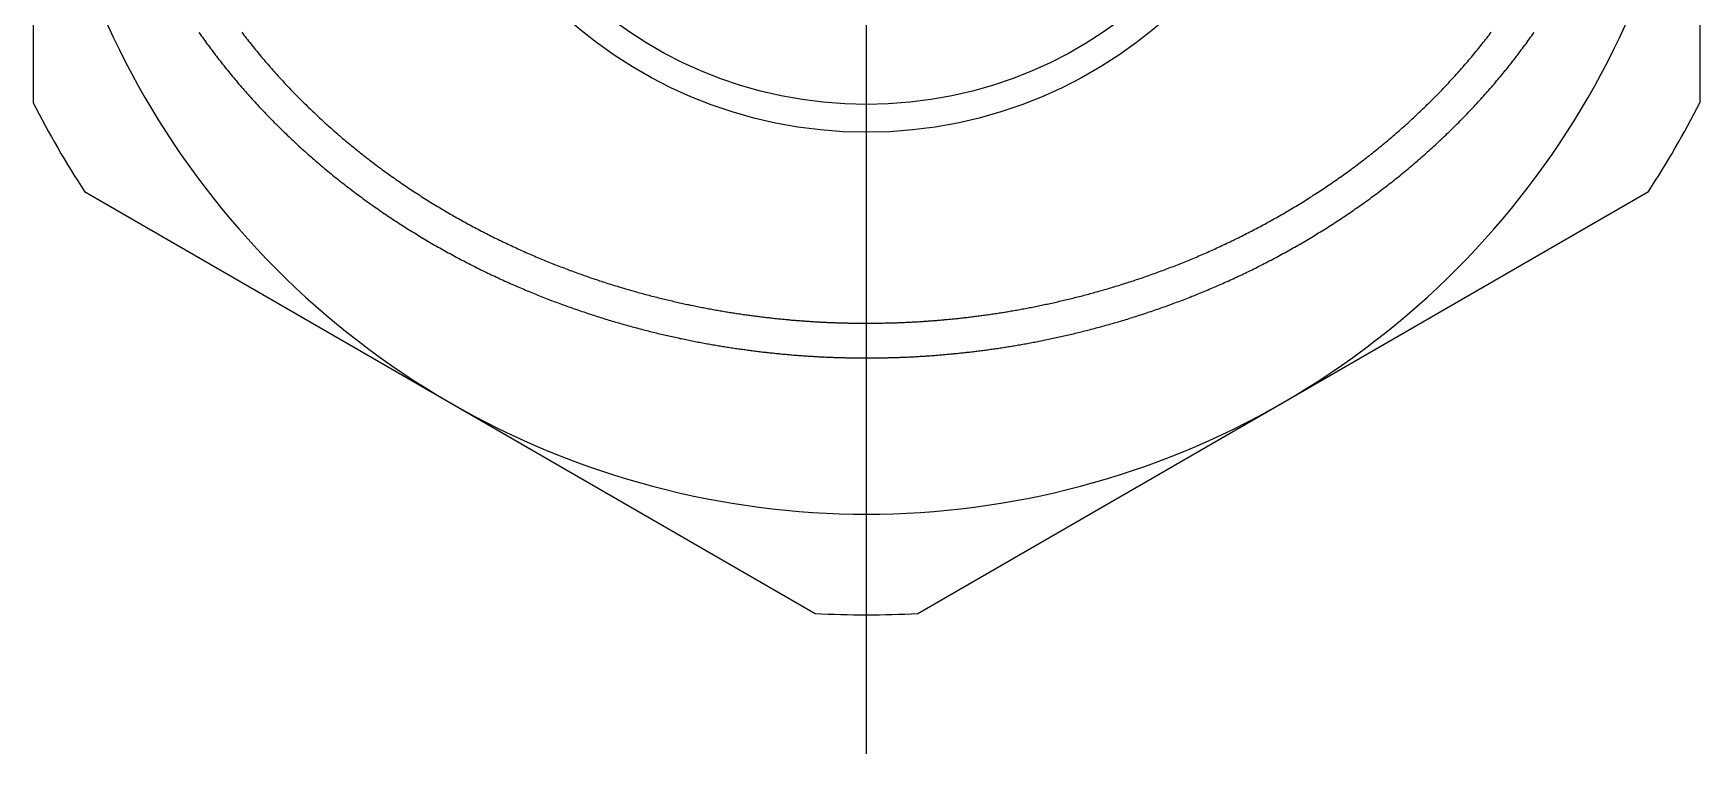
# Model space of a CAD drawing. Extents: x -92 to 14, y -39 to 15.
# Drawn here: x -12 to 12, y -15.45 to -5.07 of the extents above; entities that cross this region are included whole.
import ezdxf

# ---------------------------------------------------------------- set-up
doc = ezdxf.new("R2010")
doc.units = 0
doc.linetypes.add('CENTER', pattern=[50.8, 31.75, -6.35, 6.35, -6.35])
doc.layers.get('0').update_dxf_attribs({"linetype": 'CONTINUOUS'})
doc.layers.add('CENTER', color=1, linetype='CENTER')

msp = doc.modelspace()

# ---------------------------------------------------------------- linework, layer by layer
at = {"color": 7, "linetype": 'CONTINUOUS'}
for p, q in [((-12, 0), (-12, -6.075)), ((12, 0), (12, -6.075)), ((-11.261, -7.355), (-6, -10.392)), ((6, -10.392), (11.261, -7.355)), ((-6, -10.392), (-0.739, -13.43)), ((0.739, -13.43), (6, -10.392))]:
    msp.add_line(p, q, dxfattribs=at)
at = {"color": 7}
for points in [[(-9.614, -5.064, 0), (-9.598, -5.087, 0), (-9.581, -5.11, 0), (-9.565, -5.132, 0), (-9.549, -5.155, 0), (-9.532, -5.178, 0), (-9.515, -5.201, 0), (-9.499, -5.224, 0), (-9.482, -5.247, 0), (-9.465, -5.27, 0), (-9.448, -5.292, 0), (-9.431, -5.315, 0), (-9.414, -5.338, 0), (-9.397, -5.36, 0), (-9.38, -5.383, 0), (-9.363, -5.405, 0), (-9.345, -5.428, 0), (-9.328, -5.45, 0), (-9.31, -5.473, 0), (-9.293, -5.495, 0), (-9.275, -5.518, 0), (-9.257, -5.54, 0), (-9.24, -5.562, 0), (-9.222, -5.585, 0), (-9.204, -5.607, 0), (-9.186, -5.629, 0), (-9.168, -5.651, 0), (-9.149, -5.673, 0), (-9.131, -5.695, 0), (-9.113, -5.717, 0), (-9.094, -5.739, 0), (-9.076, -5.761, 0), (-9.057, -5.783, 0), (-9.039, -5.805, 0), (-9.02, -5.827, 0), (-9.001, -5.849, 0), (-8.982, -5.87, 0), (-8.963, -5.892, 0), (-8.944, -5.914, 0), (-8.925, -5.935, 0), (-8.906, -5.957, 0), (-8.887, -5.978, 0), (-8.868, -6, 0), (-8.848, -6.021, 0), (-8.829, -6.042, 0), (-8.81, -6.064, 0), (-8.79, -6.085, 0), (-8.77, -6.106, 0), (-8.751, -6.127, 0), (-8.731, -6.149, 0), (-8.711, -6.17, 0), (-8.691, -6.191, 0), (-8.671, -6.212, 0), (-8.651, -6.233, 0), (-8.631, -6.253, 0), (-8.611, -6.274, 0), (-8.591, -6.295, 0), (-8.57, -6.316, 0), (-8.55, -6.336, 0), (-8.53, -6.357, 0), (-8.509, -6.378, 0), (-8.489, -6.398, 0), (-8.468, -6.419, 0), (-8.447, -6.439, 0), (-8.427, -6.459, 0), (-8.406, -6.48, 0), (-8.385, -6.5, 0), (-8.364, -6.52, 0), (-8.343, -6.54, 0), (-8.322, -6.56, 0), (-8.301, -6.58, 0), (-8.28, -6.6, 0), (-8.259, -6.62, 0), (-8.238, -6.64, 0), (-8.216, -6.66, 0), (-8.195, -6.68, 0), (-8.174, -6.699, 0), (-8.152, -6.719, 0), (-8.131, -6.739, 0), (-8.109, -6.758, 0), (-8.087, -6.778, 0), (-8.066, -6.797, 0), (-8.044, -6.816, 0), (-8.022, -6.836, 0), (-8, -6.855, 0), (-7.978, -6.874, 0), (-7.956, -6.893, 0), (-7.934, -6.912, 0), (-7.912, -6.931, 0), (-7.89, -6.95, 0), (-7.868, -6.969, 0), (-7.846, -6.988, 0), (-7.823, -7.006, 0), (-7.801, -7.025, 0), (-7.779, -7.044, 0), (-7.756, -7.062, 0), (-7.734, -7.081, 0), (-7.711, -7.099, 0), (-7.689, -7.117, 0), (-7.666, -7.136, 0), (-7.644, -7.154, 0), (-7.621, -7.172, 0), (-7.598, -7.19, 0), (-7.575, -7.208, 0), (-7.553, -7.226, 0), (-7.53, -7.244, 0), (-7.507, -7.262, 0), (-7.484, -7.28, 0), (-7.461, -7.297, 0), (-7.438, -7.315, 0), (-7.415, -7.333, 0), (-7.392, -7.35, 0), (-7.368, -7.367, 0), (-7.345, -7.385, 0), (-7.322, -7.402, 0), (-7.299, -7.419, 0), (-7.275, -7.437, 0), (-7.252, -7.454, 0), (-7.229, -7.471, 0), (-7.205, -7.488, 0), (-7.182, -7.505, 0), (-7.158, -7.521, 0), (-7.135, -7.538, 0), (-7.111, -7.555, 0), (-7.088, -7.572, 0), (-7.064, -7.588, 0), (-7.04, -7.605, 0), (-7.017, -7.621, 0), (-6.993, -7.637, 0), (-6.969, -7.654, 0), (-6.945, -7.67, 0), (-6.922, -7.686, 0), (-6.898, -7.702, 0), (-6.874, -7.718, 0), (-6.85, -7.734, 0), (-6.826, -7.75, 0), (-6.802, -7.766, 0), (-6.778, -7.782, 0), (-6.754, -7.797, 0), (-6.73, -7.813, 0), (-6.706, -7.829, 0), (-6.682, -7.844, 0), (-6.658, -7.859, 0), (-6.633, -7.875, 0), (-6.609, -7.89, 0), (-6.585, -7.905, 0), (-6.561, -7.92, 0), (-6.537, -7.935, 0), (-6.512, -7.95, 0), (-6.488, -7.965, 0), (-6.464, -7.98, 0), (-6.439, -7.995, 0), (-6.415, -8.01, 0), (-6.391, -8.024, 0), (-6.366, -8.039, 0), (-6.342, -8.053, 0), (-6.317, -8.068, 0), (-6.293, -8.082, 0), (-6.268, -8.096, 0), (-6.244, -8.11, 0), (-6.22, -8.125, 0), (-6.195, -8.139, 0), (-6.17, -8.153, 0), (-6.146, -8.166, 0), (-6.121, -8.18, 0), (-6.097, -8.194, 0), (-6.072, -8.208, 0), (-6.048, -8.221, 0), (-6.023, -8.235, 0), (-5.998, -8.248, 0), (-5.974, -8.262, 0), (-5.949, -8.275, 0), (-5.924, -8.288, 0), (-5.9, -8.302, 0), (-5.875, -8.315, 0), (-5.85, -8.328, 0), (-5.826, -8.341, 0), (-5.801, -8.354, 0), (-5.776, -8.367, 0), (-5.752, -8.379, 0), (-5.727, -8.392, 0), (-5.702, -8.405, 0), (-5.677, -8.417, 0), (-5.653, -8.43, 0), (-5.628, -8.442, 0), (-5.603, -8.455, 0), (-5.578, -8.467, 0), (-5.554, -8.479, 0), (-5.529, -8.491, 0), (-5.504, -8.503, 0), (-5.479, -8.515, 0), (-5.454, -8.527, 0), (-5.43, -8.539, 0), (-5.405, -8.551, 0), (-5.38, -8.563, 0), (-5.355, -8.574, 0), (-5.33, -8.586, 0), (-5.306, -8.598, 0), (-5.281, -8.609, 0), (-5.256, -8.62, 0), (-5.231, -8.632, 0), (-5.207, -8.643, 0), (-5.182, -8.654, 0), (-5.157, -8.665, 0), (-5.132, -8.676, 0), (-5.107, -8.687, 0), (-5.083, -8.698, 0), (-5.058, -8.709, 0), (-5.033, -8.72, 0), (-5.008, -8.731, 0), (-4.984, -8.741, 0), (-4.959, -8.752, 0), (-4.934, -8.762, 0), (-4.909, -8.773, 0), (-4.885, -8.783, 0), (-4.86, -8.793, 0), (-4.835, -8.804, 0), (-4.81, -8.814, 0), (-4.786, -8.824, 0), (-4.761, -8.834, 0), (-4.736, -8.844, 0), (-4.712, -8.854, 0), (-4.687, -8.864, 0), (-4.662, -8.873, 0), (-4.638, -8.883, 0), (-4.613, -8.893, 0), (-4.588, -8.902, 0), (-4.564, -8.912, 0), (-4.539, -8.921, 0), (-4.514, -8.931, 0), (-4.49, -8.94, 0), (-4.465, -8.949, 0), (-4.441, -8.958, 0), (-4.416, -8.967, 0), (-4.391, -8.976, 0), (-4.367, -8.985, 0), (-4.342, -8.994, 0), (-4.318, -9.003, 0), (-4.293, -9.012, 0), (-4.269, -9.021, 0), (-4.244, -9.029, 0), (-4.22, -9.038, 0), (-4.195, -9.047, 0), (-4.171, -9.055, 0), (-4.146, -9.063, 0), (-4.122, -9.072, 0), (-4.098, -9.08, 0), (-4.073, -9.088, 0), (-4.049, -9.097, 0), (-4.025, -9.105, 0), (-4, -9.113, 0), (-3.976, -9.121, 0), (-3.952, -9.129, 0), (-3.927, -9.136, 0), (-3.903, -9.144, 0), (-3.879, -9.152, 0), (-3.855, -9.16, 0), (-3.831, -9.167, 0), (-3.807, -9.175, 0), (-3.782, -9.182, 0), (-3.758, -9.19, 0), (-3.734, -9.197, 0), (-3.71, -9.204, 0), (-3.686, -9.212, 0), (-3.662, -9.219, 0), (-3.638, -9.226, 0), (-3.614, -9.233, 0), (-3.59, -9.24, 0), (-3.567, -9.247, 0), (-3.543, -9.254, 0), (-3.519, -9.261, 0), (-3.495, -9.267, 0), (-3.471, -9.274, 0), (-3.448, -9.281, 0), (-3.424, -9.287, 0), (-3.4, -9.294, 0), (-3.377, -9.3, 0), (-3.353, -9.307, 0), (-3.33, -9.313, 0), (-3.306, -9.319, 0), (-3.283, -9.326, 0), (-3.259, -9.332, 0), (-3.236, -9.338, 0), (-3.213, -9.344, 0), (-3.189, -9.35, 0), (-3.166, -9.356, 0), (-3.143, -9.362, 0), (-3.12, -9.368, 0), (-3.096, -9.373, 0), (-3.073, -9.379, 0), (-3.05, -9.385, 0), (-3.027, -9.39, 0), (-3.004, -9.396, 0), (-2.981, -9.401, 0), (-2.958, -9.407, 0), (-2.936, -9.412, 0), (-2.913, -9.418, 0), (-2.89, -9.423, 0), (-2.867, -9.428, 0), (-2.845, -9.433, 0), (-2.822, -9.438, 0), (-2.8, -9.443, 0), (-2.777, -9.448, 0), (-2.755, -9.453, 0), (-2.732, -9.458, 0), (-2.71, -9.463, 0), (-2.688, -9.468, 0), (-2.665, -9.472, 0), (-2.643, -9.477, 0), (-2.621, -9.482, 0), (-2.599, -9.486, 0), (-2.577, -9.491, 0), (-2.555, -9.495, 0), (-2.533, -9.5, 0), (-2.511, -9.504, 0), (-2.489, -9.508, 0), (-2.468, -9.513, 0), (-2.446, -9.517, 0), (-2.424, -9.521, 0), (-2.403, -9.525, 0), (-2.381, -9.529, 0), (-2.36, -9.533, 0), (-2.339, -9.537, 0), (-2.317, -9.541, 0), (-2.296, -9.545, 0), (-2.275, -9.549, 0), (-2.254, -9.552, 0), (-2.233, -9.556, 0), (-2.212, -9.56, 0), (-2.191, -9.563, 0), (-2.17, -9.567, 0), (-2.149, -9.57, 0), (-2.129, -9.574, 0), (-2.108, -9.577, 0), (-2.088, -9.581, 0), (-2.067, -9.584, 0), (-2.047, -9.587, 0), (-2.027, -9.591, 0), (-2.006, -9.594, 0), (-1.986, -9.597, 0), (-1.966, -9.6, 0), (-1.946, -9.603, 0), (-1.926, -9.606, 0), (-1.906, -9.609, 0), (-1.886, -9.612, 0), (-1.867, -9.615, 0), (-1.847, -9.618, 0), (-1.827, -9.621, 0), (-1.808, -9.623, 0), (-1.788, -9.626, 0), (-1.769, -9.629, 0), (-1.749, -9.631, 0), (-1.73, -9.634, 0), (-1.711, -9.637, 0), (-1.692, -9.639, 0), (-1.672, -9.642, 0), (-1.653, -9.644, 0), (-1.634, -9.647, 0), (-1.615, -9.649, 0), (-1.596, -9.651, 0), (-1.578, -9.654, 0), (-1.559, -9.656, 0), (-1.54, -9.658, 0), (-1.521, -9.66, 0), (-1.503, -9.663, 0), (-1.484, -9.665, 0), (-1.466, -9.667, 0), (-1.447, -9.669, 0), (-1.429, -9.671, 0), (-1.41, -9.673, 0), (-1.392, -9.675, 0), (-1.374, -9.677, 0), (-1.355, -9.679, 0), (-1.337, -9.681, 0), (-1.319, -9.683, 0), (-1.301, -9.685, 0), (-1.283, -9.687, 0), (-1.265, -9.688, 0), (-1.247, -9.69, 0), (-1.229, -9.692, 0), (-1.211, -9.694, 0), (-1.193, -9.695, 0), (-1.175, -9.697, 0), (-1.157, -9.698, 0), (-1.14, -9.7, 0), (-1.122, -9.702, 0), (-1.104, -9.703, 0), (-1.087, -9.705, 0), (-1.069, -9.706, 0), (-1.051, -9.708, 0), (-1.034, -9.709, 0), (-1.016, -9.711, 0), (-0.999, -9.712, 0), (-0.981, -9.713, 0), (-0.964, -9.715, 0), (-0.947, -9.716, 0), (-0.929, -9.717, 0), (-0.912, -9.718, 0), (-0.895, -9.72, 0), (-0.877, -9.721, 0), (-0.86, -9.722, 0), (-0.843, -9.723, 0), (-0.826, -9.724, 0), (-0.809, -9.725, 0), (-0.791, -9.726, 0), (-0.774, -9.727, 0), (-0.757, -9.728, 0), (-0.74, -9.729, 0), (-0.723, -9.73, 0), (-0.706, -9.731, 0), (-0.689, -9.732, 0), (-0.672, -9.733, 0), (-0.655, -9.734, 0), (-0.638, -9.735, 0), (-0.621, -9.736, 0), (-0.604, -9.736, 0), (-0.587, -9.737, 0), (-0.57, -9.738, 0), (-0.554, -9.739, 0), (-0.537, -9.739, 0), (-0.52, -9.74, 0), (-0.503, -9.741, 0), (-0.486, -9.741, 0), (-0.469, -9.742, 0), (-0.453, -9.743, 0), (-0.436, -9.743, 0), (-0.419, -9.744, 0), (-0.402, -9.744, 0), (-0.385, -9.745, 0), (-0.369, -9.745, 0), (-0.352, -9.746, 0), (-0.335, -9.746, 0), (-0.318, -9.746, 0), (-0.302, -9.747, 0), (-0.285, -9.747, 0), (-0.268, -9.747, 0), (-0.251, -9.748, 0), (-0.235, -9.748, 0), (-0.218, -9.748, 0), (-0.201, -9.749, 0), (-0.184, -9.749, 0), (-0.168, -9.749, 0), (-0.151, -9.749, 0), (-0.134, -9.749, 0), (-0.117, -9.75, 0), (-0.101, -9.75, 0), (-0.084, -9.75, 0), (-0.067, -9.75, 0), (-0.05, -9.75, 0), (-0.034, -9.75, 0), (-0.017, -9.75, 0), (0, -9.75, 0)], [(-8.999, -5.058, 0), (-8.983, -5.079, 0), (-8.966, -5.101, 0), (-8.95, -5.122, 0), (-8.933, -5.143, 0), (-8.917, -5.165, 0), (-8.9, -5.186, 0), (-8.883, -5.207, 0), (-8.866, -5.228, 0), (-8.85, -5.25, 0), (-8.833, -5.271, 0), (-8.815, -5.292, 0), (-8.798, -5.313, 0), (-8.781, -5.334, 0), (-8.764, -5.355, 0), (-8.747, -5.376, 0), (-8.729, -5.397, 0), (-8.712, -5.418, 0), (-8.694, -5.438, 0), (-8.676, -5.459, 0), (-8.659, -5.48, 0), (-8.641, -5.501, 0), (-8.623, -5.521, 0), (-8.605, -5.542, 0), (-8.587, -5.563, 0), (-8.569, -5.583, 0), (-8.551, -5.604, 0), (-8.533, -5.624, 0), (-8.515, -5.645, 0), (-8.496, -5.665, 0), (-8.478, -5.685, 0), (-8.459, -5.706, 0), (-8.441, -5.726, 0), (-8.422, -5.746, 0), (-8.404, -5.766, 0), (-8.385, -5.787, 0), (-8.366, -5.807, 0), (-8.347, -5.827, 0), (-8.328, -5.847, 0), (-8.309, -5.867, 0), (-8.29, -5.887, 0), (-8.271, -5.906, 0), (-8.252, -5.926, 0), (-8.233, -5.946, 0), (-8.214, -5.966, 0), (-8.194, -5.985, 0), (-8.175, -6.005, 0), (-8.155, -6.025, 0), (-8.136, -6.044, 0), (-8.116, -6.064, 0), (-8.097, -6.083, 0), (-8.077, -6.102, 0), (-8.057, -6.122, 0), (-8.037, -6.141, 0), (-8.017, -6.16, 0), (-7.997, -6.179, 0), (-7.977, -6.198, 0), (-7.957, -6.217, 0), (-7.937, -6.236, 0), (-7.917, -6.255, 0), (-7.897, -6.274, 0), (-7.876, -6.293, 0), (-7.856, -6.312, 0), (-7.836, -6.331, 0), (-7.815, -6.349, 0), (-7.795, -6.368, 0), (-7.774, -6.387, 0), (-7.754, -6.405, 0), (-7.733, -6.424, 0), (-7.712, -6.442, 0), (-7.691, -6.461, 0), (-7.671, -6.479, 0), (-7.65, -6.497, 0), (-7.629, -6.515, 0), (-7.608, -6.533, 0), (-7.587, -6.552, 0), (-7.566, -6.57, 0), (-7.545, -6.588, 0), (-7.523, -6.605, 0), (-7.502, -6.623, 0), (-7.481, -6.641, 0), (-7.46, -6.659, 0), (-7.438, -6.676, 0), (-7.417, -6.694, 0), (-7.395, -6.712, 0), (-7.374, -6.729, 0), (-7.352, -6.747, 0), (-7.331, -6.764, 0), (-7.309, -6.781, 0), (-7.287, -6.799, 0), (-7.266, -6.816, 0), (-7.244, -6.833, 0), (-7.222, -6.85, 0), (-7.2, -6.867, 0), (-7.178, -6.884, 0), (-7.156, -6.901, 0), (-7.134, -6.918, 0), (-7.112, -6.934, 0), (-7.09, -6.951, 0), (-7.068, -6.968, 0), (-7.046, -6.984, 0), (-7.024, -7.001, 0), (-7.002, -7.017, 0), (-6.979, -7.034, 0), (-6.957, -7.05, 0), (-6.935, -7.066, 0), (-6.912, -7.082, 0), (-6.89, -7.099, 0), (-6.868, -7.115, 0), (-6.845, -7.131, 0), (-6.823, -7.147, 0), (-6.8, -7.163, 0), (-6.777, -7.178, 0), (-6.755, -7.194, 0), (-6.732, -7.21, 0), (-6.71, -7.225, 0), (-6.687, -7.241, 0), (-6.664, -7.257, 0), (-6.641, -7.272, 0), (-6.619, -7.287, 0), (-6.596, -7.303, 0), (-6.573, -7.318, 0), (-6.55, -7.333, 0), (-6.527, -7.348, 0), (-6.504, -7.363, 0), (-6.481, -7.378, 0), (-6.458, -7.393, 0), (-6.435, -7.408, 0), (-6.412, -7.423, 0), (-6.389, -7.438, 0), (-6.366, -7.452, 0), (-6.343, -7.467, 0), (-6.32, -7.481, 0), (-6.297, -7.496, 0), (-6.274, -7.51, 0), (-6.25, -7.524, 0), (-6.227, -7.539, 0), (-6.204, -7.553, 0), (-6.181, -7.567, 0), (-6.157, -7.581, 0), (-6.134, -7.595, 0), (-6.111, -7.609, 0), (-6.087, -7.623, 0), (-6.064, -7.637, 0), (-6.041, -7.65, 0), (-6.017, -7.664, 0), (-5.994, -7.678, 0), (-5.97, -7.691, 0), (-5.947, -7.705, 0), (-5.923, -7.718, 0), (-5.9, -7.731, 0), (-5.876, -7.744, 0), (-5.853, -7.758, 0), (-5.829, -7.771, 0), (-5.806, -7.784, 0), (-5.782, -7.797, 0), (-5.759, -7.81, 0), (-5.735, -7.822, 0), (-5.712, -7.835, 0), (-5.688, -7.848, 0), (-5.664, -7.861, 0), (-5.641, -7.873, 0), (-5.617, -7.886, 0), (-5.593, -7.898, 0), (-5.57, -7.91, 0), (-5.546, -7.923, 0), (-5.522, -7.935, 0), (-5.499, -7.947, 0), (-5.475, -7.959, 0), (-5.451, -7.971, 0), (-5.428, -7.983, 0), (-5.404, -7.995, 0), (-5.38, -8.007, 0), (-5.357, -8.019, 0), (-5.333, -8.03, 0), (-5.309, -8.042, 0), (-5.285, -8.054, 0), (-5.262, -8.065, 0), (-5.238, -8.077, 0), (-5.214, -8.088, 0), (-5.19, -8.099, 0), (-5.167, -8.111, 0), (-5.143, -8.122, 0), (-5.119, -8.133, 0), (-5.095, -8.144, 0), (-5.072, -8.155, 0), (-5.048, -8.166, 0), (-5.024, -8.177, 0), (-5, -8.187, 0), (-4.977, -8.198, 0), (-4.953, -8.209, 0), (-4.929, -8.219, 0), (-4.905, -8.23, 0), (-4.882, -8.24, 0), (-4.858, -8.251, 0), (-4.834, -8.261, 0), (-4.81, -8.271, 0), (-4.787, -8.282, 0), (-4.763, -8.292, 0), (-4.739, -8.302, 0), (-4.716, -8.312, 0), (-4.692, -8.322, 0), (-4.668, -8.332, 0), (-4.644, -8.341, 0), (-4.621, -8.351, 0), (-4.597, -8.361, 0), (-4.573, -8.37, 0), (-4.55, -8.38, 0), (-4.526, -8.389, 0), (-4.502, -8.399, 0), (-4.479, -8.408, 0), (-4.455, -8.418, 0), (-4.431, -8.427, 0), (-4.408, -8.436, 0), (-4.384, -8.445, 0), (-4.361, -8.454, 0), (-4.337, -8.463, 0), (-4.313, -8.472, 0), (-4.29, -8.481, 0), (-4.266, -8.49, 0), (-4.242, -8.498, 0), (-4.219, -8.507, 0), (-4.195, -8.516, 0), (-4.172, -8.524, 0), (-4.148, -8.533, 0), (-4.125, -8.541, 0), (-4.101, -8.55, 0), (-4.078, -8.558, 0), (-4.054, -8.566, 0), (-4.031, -8.574, 0), (-4.007, -8.583, 0), (-3.984, -8.591, 0), (-3.96, -8.599, 0), (-3.937, -8.607, 0), (-3.914, -8.614, 0), (-3.89, -8.622, 0), (-3.867, -8.63, 0), (-3.844, -8.638, 0), (-3.82, -8.645, 0), (-3.797, -8.653, 0), (-3.774, -8.661, 0), (-3.751, -8.668, 0), (-3.727, -8.676, 0), (-3.704, -8.683, 0), (-3.681, -8.69, 0), (-3.658, -8.697, 0), (-3.635, -8.705, 0), (-3.611, -8.712, 0), (-3.588, -8.719, 0), (-3.565, -8.726, 0), (-3.542, -8.733, 0), (-3.519, -8.74, 0), (-3.496, -8.747, 0), (-3.473, -8.753, 0), (-3.45, -8.76, 0), (-3.427, -8.767, 0), (-3.405, -8.773, 0), (-3.382, -8.78, 0), (-3.359, -8.786, 0), (-3.336, -8.793, 0), (-3.313, -8.799, 0), (-3.291, -8.806, 0), (-3.268, -8.812, 0), (-3.245, -8.818, 0), (-3.223, -8.824, 0), (-3.2, -8.83, 0), (-3.178, -8.836, 0), (-3.155, -8.842, 0), (-3.132, -8.848, 0), (-3.11, -8.854, 0), (-3.088, -8.86, 0), (-3.065, -8.866, 0), (-3.043, -8.871, 0), (-3.021, -8.877, 0), (-2.998, -8.883, 0), (-2.976, -8.888, 0), (-2.954, -8.894, 0), (-2.932, -8.899, 0), (-2.91, -8.904, 0), (-2.888, -8.91, 0), (-2.865, -8.915, 0), (-2.843, -8.92, 0), (-2.822, -8.925, 0), (-2.8, -8.93, 0), (-2.778, -8.936, 0), (-2.756, -8.941, 0), (-2.734, -8.945, 0), (-2.712, -8.95, 0), (-2.691, -8.955, 0), (-2.669, -8.96, 0), (-2.648, -8.965, 0), (-2.626, -8.969, 0), (-2.605, -8.974, 0), (-2.583, -8.979, 0), (-2.562, -8.983, 0), (-2.541, -8.988, 0), (-2.519, -8.992, 0), (-2.498, -8.997, 0), (-2.477, -9.001, 0), (-2.456, -9.005, 0), (-2.435, -9.009, 0), (-2.414, -9.014, 0), (-2.393, -9.018, 0), (-2.372, -9.022, 0), (-2.351, -9.026, 0), (-2.33, -9.03, 0), (-2.31, -9.034, 0), (-2.289, -9.038, 0), (-2.269, -9.041, 0), (-2.248, -9.045, 0), (-2.228, -9.049, 0), (-2.207, -9.053, 0), (-2.187, -9.056, 0), (-2.167, -9.06, 0), (-2.146, -9.064, 0), (-2.126, -9.067, 0), (-2.106, -9.071, 0), (-2.086, -9.074, 0), (-2.066, -9.077, 0), (-2.046, -9.081, 0), (-2.027, -9.084, 0), (-2.007, -9.087, 0), (-1.987, -9.09, 0), (-1.968, -9.094, 0), (-1.948, -9.097, 0), (-1.929, -9.1, 0), (-1.909, -9.103, 0), (-1.89, -9.106, 0), (-1.871, -9.109, 0), (-1.852, -9.112, 0), (-1.833, -9.114, 0), (-1.814, -9.117, 0), (-1.795, -9.12, 0), (-1.776, -9.123, 0), (-1.757, -9.126, 0), (-1.738, -9.128, 0), (-1.719, -9.131, 0), (-1.7, -9.133, 0), (-1.682, -9.136, 0), (-1.663, -9.139, 0), (-1.645, -9.141, 0), (-1.626, -9.143, 0), (-1.608, -9.146, 0), (-1.59, -9.148, 0), (-1.571, -9.151, 0), (-1.553, -9.153, 0), (-1.535, -9.155, 0), (-1.517, -9.157, 0), (-1.499, -9.16, 0), (-1.481, -9.162, 0), (-1.463, -9.164, 0), (-1.445, -9.166, 0), (-1.427, -9.168, 0), (-1.409, -9.17, 0), (-1.391, -9.172, 0), (-1.373, -9.174, 0), (-1.356, -9.176, 0), (-1.338, -9.178, 0), (-1.321, -9.18, 0), (-1.303, -9.182, 0), (-1.286, -9.184, 0), (-1.268, -9.185, 0), (-1.251, -9.187, 0), (-1.233, -9.189, 0), (-1.216, -9.191, 0), (-1.199, -9.192, 0), (-1.181, -9.194, 0), (-1.164, -9.196, 0), (-1.147, -9.197, 0), (-1.13, -9.199, 0), (-1.113, -9.2, 0), (-1.096, -9.202, 0), (-1.079, -9.204, 0), (-1.062, -9.205, 0), (-1.045, -9.206, 0), (-1.028, -9.208, 0), (-1.011, -9.209, 0), (-0.994, -9.211, 0), (-0.977, -9.212, 0), (-0.96, -9.213, 0), (-0.944, -9.215, 0), (-0.927, -9.216, 0), (-0.91, -9.217, 0), (-0.893, -9.218, 0), (-0.877, -9.22, 0), (-0.86, -9.221, 0), (-0.844, -9.222, 0), (-0.827, -9.223, 0), (-0.81, -9.224, 0), (-0.794, -9.225, 0), (-0.777, -9.226, 0), (-0.761, -9.227, 0), (-0.744, -9.228, 0), (-0.728, -9.229, 0), (-0.712, -9.23, 0), (-0.695, -9.231, 0), (-0.679, -9.232, 0), (-0.662, -9.233, 0), (-0.646, -9.234, 0), (-0.63, -9.235, 0), (-0.613, -9.235, 0), (-0.597, -9.236, 0), (-0.581, -9.237, 0), (-0.565, -9.238, 0), (-0.548, -9.238, 0), (-0.532, -9.239, 0), (-0.516, -9.24, 0), (-0.5, -9.24, 0), (-0.484, -9.241, 0), (-0.467, -9.242, 0), (-0.451, -9.242, 0), (-0.435, -9.243, 0), (-0.419, -9.243, 0), (-0.403, -9.244, 0), (-0.387, -9.244, 0), (-0.371, -9.245, 0), (-0.354, -9.245, 0), (-0.338, -9.246, 0), (-0.322, -9.246, 0), (-0.306, -9.246, 0), (-0.29, -9.247, 0), (-0.274, -9.247, 0), (-0.258, -9.248, 0), (-0.242, -9.248, 0), (-0.226, -9.248, 0), (-0.209, -9.248, 0), (-0.193, -9.249, 0), (-0.177, -9.249, 0), (-0.161, -9.249, 0), (-0.145, -9.249, 0), (-0.129, -9.249, 0), (-0.113, -9.25, 0), (-0.097, -9.25, 0), (-0.081, -9.25, 0), (-0.065, -9.25, 0), (-0.048, -9.25, 0), (-0.032, -9.25, 0), (-0.016, -9.25, 0), (0, -9.25, 0)], [(0, -9.25, 0), (0.016, -9.25, 0), (0.032, -9.25, 0), (0.048, -9.25, 0), (0.065, -9.25, 0), (0.081, -9.25, 0), (0.097, -9.25, 0), (0.113, -9.25, 0), (0.129, -9.249, 0), (0.145, -9.249, 0), (0.161, -9.249, 0), (0.177, -9.249, 0), (0.193, -9.249, 0), (0.209, -9.248, 0), (0.226, -9.248, 0), (0.242, -9.248, 0), (0.258, -9.247, 0), (0.274, -9.247, 0), (0.29, -9.247, 0), (0.306, -9.246, 0), (0.322, -9.246, 0), (0.338, -9.245, 0), (0.354, -9.245, 0), (0.371, -9.245, 0), (0.387, -9.244, 0), (0.403, -9.244, 0), (0.419, -9.243, 0), (0.435, -9.243, 0), (0.451, -9.242, 0), (0.467, -9.241, 0), (0.484, -9.241, 0), (0.5, -9.24, 0), (0.516, -9.239, 0), (0.532, -9.239, 0), (0.548, -9.238, 0), (0.565, -9.237, 0), (0.581, -9.237, 0), (0.597, -9.236, 0), (0.614, -9.235, 0), (0.63, -9.234, 0), (0.646, -9.233, 0), (0.663, -9.232, 0), (0.679, -9.232, 0), (0.695, -9.231, 0), (0.712, -9.23, 0), (0.728, -9.229, 0), (0.745, -9.228, 0), (0.761, -9.227, 0), (0.777, -9.226, 0), (0.794, -9.225, 0), (0.81, -9.224, 0), (0.827, -9.223, 0), (0.844, -9.221, 0), (0.86, -9.22, 0), (0.877, -9.219, 0), (0.894, -9.218, 0), (0.91, -9.217, 0), (0.927, -9.216, 0), (0.944, -9.214, 0), (0.96, -9.213, 0), (0.977, -9.212, 0), (0.994, -9.21, 0), (1.011, -9.209, 0), (1.028, -9.208, 0), (1.045, -9.206, 0), (1.062, -9.205, 0), (1.079, -9.203, 0), (1.096, -9.202, 0), (1.113, -9.2, 0), (1.13, -9.199, 0), (1.147, -9.197, 0), (1.164, -9.196, 0), (1.181, -9.194, 0), (1.199, -9.192, 0), (1.216, -9.191, 0), (1.233, -9.189, 0), (1.251, -9.187, 0), (1.268, -9.185, 0), (1.286, -9.184, 0), (1.303, -9.182, 0), (1.321, -9.18, 0), (1.338, -9.178, 0), (1.356, -9.176, 0), (1.373, -9.174, 0), (1.391, -9.172, 0), (1.409, -9.17, 0), (1.427, -9.168, 0), (1.445, -9.166, 0), (1.463, -9.164, 0), (1.481, -9.162, 0), (1.499, -9.16, 0), (1.517, -9.158, 0), (1.535, -9.155, 0), (1.553, -9.153, 0), (1.571, -9.151, 0), (1.589, -9.148, 0), (1.608, -9.146, 0), (1.626, -9.144, 0), (1.645, -9.141, 0), (1.663, -9.139, 0), (1.682, -9.136, 0), (1.7, -9.134, 0), (1.719, -9.131, 0), (1.738, -9.128, 0), (1.757, -9.126, 0), (1.775, -9.123, 0), (1.794, -9.12, 0), (1.813, -9.117, 0), (1.832, -9.115, 0), (1.852, -9.112, 0), (1.871, -9.109, 0), (1.89, -9.106, 0), (1.909, -9.103, 0), (1.929, -9.1, 0), (1.948, -9.097, 0), (1.968, -9.094, 0), (1.987, -9.09, 0), (2.007, -9.087, 0), (2.027, -9.084, 0), (2.046, -9.081, 0), (2.066, -9.077, 0), (2.086, -9.074, 0), (2.106, -9.071, 0), (2.126, -9.067, 0), (2.146, -9.064, 0), (2.167, -9.06, 0), (2.187, -9.056, 0), (2.207, -9.053, 0), (2.228, -9.049, 0), (2.248, -9.045, 0), (2.268, -9.041, 0), (2.289, -9.038, 0), (2.31, -9.034, 0), (2.33, -9.03, 0), (2.351, -9.026, 0), (2.372, -9.022, 0), (2.393, -9.017, 0), (2.414, -9.013, 0), (2.435, -9.009, 0), (2.456, -9.005, 0), (2.477, -9.001, 0), (2.498, -8.996, 0), (2.519, -8.992, 0), (2.54, -8.987, 0), (2.562, -8.983, 0), (2.583, -8.978, 0), (2.604, -8.974, 0), (2.626, -8.969, 0), (2.647, -8.964, 0), (2.669, -8.96, 0), (2.691, -8.955, 0), (2.712, -8.95, 0), (2.734, -8.945, 0), (2.756, -8.94, 0), (2.777, -8.935, 0), (2.799, -8.93, 0), (2.821, -8.925, 0), (2.843, -8.92, 0), (2.865, -8.915, 0), (2.887, -8.909, 0), (2.909, -8.904, 0), (2.931, -8.899, 0), (2.953, -8.893, 0), (2.976, -8.888, 0), (2.998, -8.882, 0), (3.02, -8.877, 0), (3.043, -8.871, 0), (3.065, -8.865, 0), (3.087, -8.859, 0), (3.11, -8.854, 0), (3.132, -8.848, 0), (3.155, -8.842, 0), (3.177, -8.836, 0), (3.2, -8.83, 0), (3.222, -8.824, 0), (3.245, -8.818, 0), (3.268, -8.811, 0), (3.29, -8.805, 0), (3.313, -8.799, 0), (3.336, -8.793, 0), (3.359, -8.786, 0), (3.382, -8.78, 0), (3.404, -8.773, 0), (3.427, -8.766, 0), (3.45, -8.76, 0), (3.473, -8.753, 0), (3.496, -8.746, 0), (3.519, -8.74, 0), (3.542, -8.733, 0), (3.565, -8.726, 0), (3.588, -8.719, 0), (3.612, -8.712, 0), (3.635, -8.705, 0), (3.658, -8.697, 0), (3.681, -8.69, 0), (3.704, -8.683, 0), (3.727, -8.675, 0), (3.751, -8.668, 0), (3.774, -8.661, 0), (3.797, -8.653, 0), (3.821, -8.646, 0), (3.844, -8.638, 0), (3.867, -8.63, 0), (3.891, -8.622, 0), (3.914, -8.615, 0), (3.937, -8.607, 0), (3.961, -8.599, 0), (3.984, -8.591, 0), (4.008, -8.583, 0), (4.031, -8.574, 0), (4.054, -8.566, 0), (4.078, -8.558, 0), (4.101, -8.55, 0), (4.125, -8.541, 0), (4.148, -8.533, 0), (4.172, -8.524, 0), (4.196, -8.516, 0), (4.219, -8.507, 0), (4.243, -8.498, 0), (4.266, -8.49, 0), (4.29, -8.481, 0), (4.313, -8.472, 0), (4.337, -8.463, 0), (4.361, -8.454, 0), (4.384, -8.445, 0), (4.408, -8.436, 0), (4.431, -8.427, 0), (4.455, -8.417, 0), (4.479, -8.408, 0), (4.502, -8.399, 0), (4.526, -8.389, 0), (4.55, -8.38, 0), (4.573, -8.37, 0), (4.597, -8.361, 0), (4.621, -8.351, 0), (4.645, -8.341, 0), (4.668, -8.331, 0), (4.692, -8.322, 0), (4.716, -8.312, 0), (4.739, -8.302, 0), (4.763, -8.292, 0), (4.787, -8.281, 0), (4.811, -8.271, 0), (4.834, -8.261, 0), (4.858, -8.251, 0), (4.882, -8.24, 0), (4.906, -8.23, 0), (4.929, -8.219, 0), (4.953, -8.209, 0), (4.977, -8.198, 0), (5.001, -8.187, 0), (5.024, -8.177, 0), (5.048, -8.166, 0), (5.072, -8.155, 0), (5.096, -8.144, 0), (5.119, -8.133, 0), (5.143, -8.122, 0), (5.167, -8.111, 0), (5.19, -8.099, 0), (5.214, -8.088, 0), (5.238, -8.077, 0), (5.262, -8.065, 0), (5.285, -8.054, 0), (5.309, -8.042, 0), (5.333, -8.031, 0), (5.357, -8.019, 0), (5.38, -8.007, 0), (5.404, -7.995, 0), (5.428, -7.983, 0), (5.451, -7.971, 0), (5.475, -7.959, 0), (5.499, -7.947, 0), (5.522, -7.935, 0), (5.546, -7.923, 0), (5.57, -7.911, 0), (5.593, -7.898, 0), (5.617, -7.886, 0), (5.641, -7.873, 0), (5.664, -7.861, 0), (5.688, -7.848, 0), (5.711, -7.835, 0), (5.735, -7.823, 0), (5.759, -7.81, 0), (5.782, -7.797, 0), (5.806, -7.784, 0), (5.829, -7.771, 0), (5.853, -7.758, 0), (5.876, -7.744, 0), (5.9, -7.731, 0), (5.923, -7.718, 0), (5.947, -7.704, 0), (5.97, -7.691, 0), (5.994, -7.678, 0), (6.017, -7.664, 0), (6.041, -7.65, 0), (6.064, -7.637, 0), (6.087, -7.623, 0), (6.111, -7.609, 0), (6.134, -7.595, 0), (6.157, -7.581, 0), (6.181, -7.567, 0), (6.204, -7.553, 0), (6.227, -7.539, 0), (6.25, -7.524, 0), (6.274, -7.51, 0), (6.297, -7.496, 0), (6.32, -7.481, 0), (6.343, -7.467, 0), (6.366, -7.452, 0), (6.389, -7.437, 0), (6.412, -7.423, 0), (6.435, -7.408, 0), (6.458, -7.393, 0), (6.481, -7.378, 0), (6.504, -7.363, 0), (6.527, -7.348, 0), (6.55, -7.333, 0), (6.573, -7.318, 0), (6.596, -7.303, 0), (6.619, -7.287, 0), (6.641, -7.272, 0), (6.664, -7.257, 0), (6.687, -7.241, 0), (6.71, -7.225, 0), (6.732, -7.21, 0), (6.755, -7.194, 0), (6.778, -7.178, 0), (6.8, -7.163, 0), (6.823, -7.147, 0), (6.845, -7.131, 0), (6.868, -7.115, 0), (6.89, -7.099, 0), (6.912, -7.083, 0), (6.935, -7.066, 0), (6.957, -7.05, 0), (6.979, -7.034, 0), (7.002, -7.017, 0), (7.024, -7.001, 0), (7.046, -6.984, 0), (7.068, -6.968, 0), (7.09, -6.951, 0), (7.112, -6.934, 0), (7.134, -6.918, 0), (7.156, -6.901, 0), (7.178, -6.884, 0), (7.2, -6.867, 0), (7.222, -6.85, 0), (7.244, -6.833, 0), (7.266, -6.816, 0), (7.287, -6.799, 0), (7.309, -6.781, 0), (7.331, -6.764, 0), (7.352, -6.747, 0), (7.374, -6.729, 0), (7.395, -6.712, 0), (7.417, -6.694, 0), (7.438, -6.676, 0), (7.46, -6.659, 0), (7.481, -6.641, 0), (7.502, -6.623, 0), (7.523, -6.605, 0), (7.545, -6.587, 0), (7.566, -6.569, 0), (7.587, -6.551, 0), (7.608, -6.533, 0), (7.629, -6.515, 0), (7.65, -6.497, 0), (7.671, -6.479, 0), (7.691, -6.46, 0), (7.712, -6.442, 0), (7.733, -6.424, 0), (7.754, -6.405, 0), (7.774, -6.387, 0), (7.795, -6.368, 0), (7.815, -6.349, 0), (7.836, -6.331, 0), (7.856, -6.312, 0), (7.876, -6.293, 0), (7.897, -6.274, 0), (7.917, -6.255, 0), (7.937, -6.236, 0), (7.957, -6.217, 0), (7.977, -6.198, 0), (7.997, -6.179, 0), (8.017, -6.16, 0), (8.037, -6.141, 0), (8.057, -6.122, 0), (8.077, -6.102, 0), (8.097, -6.083, 0), (8.116, -6.064, 0), (8.136, -6.044, 0), (8.155, -6.025, 0), (8.175, -6.005, 0), (8.194, -5.985, 0), (8.214, -5.966, 0), (8.233, -5.946, 0), (8.252, -5.926, 0), (8.271, -5.906, 0), (8.29, -5.887, 0), (8.309, -5.867, 0), (8.328, -5.847, 0), (8.347, -5.827, 0), (8.366, -5.807, 0), (8.385, -5.787, 0), (8.404, -5.766, 0), (8.422, -5.746, 0), (8.441, -5.726, 0), (8.459, -5.706, 0), (8.478, -5.685, 0), (8.496, -5.665, 0), (8.515, -5.645, 0), (8.533, -5.624, 0), (8.551, -5.604, 0), (8.569, -5.583, 0), (8.587, -5.563, 0), (8.605, -5.542, 0), (8.623, -5.521, 0), (8.641, -5.501, 0), (8.659, -5.48, 0), (8.676, -5.459, 0), (8.694, -5.438, 0), (8.712, -5.418, 0), (8.729, -5.397, 0), (8.746, -5.376, 0), (8.764, -5.355, 0), (8.781, -5.334, 0), (8.798, -5.313, 0), (8.815, -5.292, 0), (8.832, -5.271, 0), (8.849, -5.25, 0), (8.866, -5.228, 0), (8.883, -5.207, 0), (8.9, -5.186, 0), (8.917, -5.165, 0), (8.933, -5.143, 0), (8.95, -5.122, 0), (8.966, -5.101, 0), (8.983, -5.079, 0), (8.999, -5.058, 0)], [(0, -9.75, 0), (0.017, -9.75, 0), (0.034, -9.75, 0), (0.05, -9.75, 0), (0.067, -9.75, 0), (0.084, -9.75, 0), (0.101, -9.75, 0), (0.117, -9.749, 0), (0.134, -9.749, 0), (0.151, -9.749, 0), (0.168, -9.749, 0), (0.184, -9.749, 0), (0.201, -9.748, 0), (0.218, -9.748, 0), (0.235, -9.748, 0), (0.251, -9.748, 0), (0.268, -9.747, 0), (0.285, -9.747, 0), (0.302, -9.747, 0), (0.318, -9.746, 0), (0.335, -9.746, 0), (0.352, -9.745, 0), (0.369, -9.745, 0), (0.385, -9.744, 0), (0.402, -9.744, 0), (0.419, -9.743, 0), (0.436, -9.743, 0), (0.453, -9.742, 0), (0.469, -9.742, 0), (0.486, -9.741, 0), (0.503, -9.74, 0), (0.52, -9.74, 0), (0.537, -9.739, 0), (0.554, -9.738, 0), (0.57, -9.738, 0), (0.587, -9.737, 0), (0.604, -9.736, 0), (0.621, -9.735, 0), (0.638, -9.734, 0), (0.655, -9.734, 0), (0.672, -9.733, 0), (0.689, -9.732, 0), (0.706, -9.731, 0), (0.723, -9.73, 0), (0.74, -9.729, 0), (0.757, -9.728, 0), (0.774, -9.727, 0), (0.791, -9.726, 0), (0.809, -9.725, 0), (0.826, -9.724, 0), (0.843, -9.723, 0), (0.86, -9.721, 0), (0.877, -9.72, 0), (0.895, -9.719, 0), (0.912, -9.718, 0), (0.929, -9.717, 0), (0.947, -9.715, 0), (0.964, -9.714, 0), (0.981, -9.713, 0), (0.999, -9.711, 0), (1.016, -9.71, 0), (1.034, -9.709, 0), (1.051, -9.707, 0), (1.069, -9.706, 0), (1.087, -9.704, 0), (1.104, -9.703, 0), (1.122, -9.701, 0), (1.14, -9.7, 0), (1.157, -9.698, 0), (1.175, -9.697, 0), (1.193, -9.695, 0), (1.211, -9.693, 0), (1.229, -9.692, 0), (1.247, -9.69, 0), (1.265, -9.688, 0), (1.283, -9.687, 0), (1.301, -9.685, 0), (1.319, -9.683, 0), (1.337, -9.681, 0), (1.355, -9.679, 0), (1.374, -9.677, 0), (1.392, -9.675, 0), (1.41, -9.673, 0), (1.429, -9.671, 0), (1.447, -9.669, 0), (1.466, -9.667, 0), (1.484, -9.665, 0), (1.503, -9.663, 0), (1.521, -9.661, 0), (1.54, -9.658, 0), (1.559, -9.656, 0), (1.578, -9.654, 0), (1.596, -9.651, 0), (1.615, -9.649, 0), (1.634, -9.647, 0), (1.653, -9.644, 0), (1.672, -9.642, 0), (1.692, -9.639, 0), (1.711, -9.637, 0), (1.73, -9.634, 0), (1.749, -9.632, 0), (1.769, -9.629, 0), (1.788, -9.626, 0), (1.808, -9.623, 0), (1.827, -9.621, 0), (1.847, -9.618, 0), (1.867, -9.615, 0), (1.886, -9.612, 0), (1.906, -9.609, 0), (1.926, -9.606, 0), (1.946, -9.603, 0), (1.966, -9.6, 0), (1.986, -9.597, 0), (2.006, -9.594, 0), (2.026, -9.591, 0), (2.047, -9.587, 0), (2.067, -9.584, 0), (2.088, -9.581, 0), (2.108, -9.577, 0), (2.129, -9.574, 0), (2.149, -9.57, 0), (2.17, -9.567, 0), (2.191, -9.563, 0), (2.212, -9.56, 0), (2.233, -9.556, 0), (2.254, -9.552, 0), (2.275, -9.549, 0), (2.296, -9.545, 0), (2.317, -9.541, 0), (2.338, -9.537, 0), (2.36, -9.533, 0), (2.381, -9.529, 0), (2.403, -9.525, 0), (2.424, -9.521, 0), (2.446, -9.517, 0), (2.467, -9.512, 0), (2.489, -9.508, 0), (2.511, -9.504, 0), (2.533, -9.499, 0), (2.555, -9.495, 0), (2.577, -9.491, 0), (2.599, -9.486, 0), (2.621, -9.481, 0), (2.643, -9.477, 0), (2.665, -9.472, 0), (2.687, -9.467, 0), (2.71, -9.463, 0), (2.732, -9.458, 0), (2.754, -9.453, 0), (2.777, -9.448, 0), (2.799, -9.443, 0), (2.822, -9.438, 0), (2.844, -9.433, 0), (2.867, -9.428, 0), (2.89, -9.422, 0), (2.912, -9.417, 0), (2.935, -9.412, 0), (2.958, -9.406, 0), (2.981, -9.401, 0), (3.004, -9.395, 0), (3.027, -9.39, 0), (3.05, -9.384, 0), (3.073, -9.379, 0), (3.096, -9.373, 0), (3.119, -9.367, 0), (3.142, -9.361, 0), (3.166, -9.356, 0), (3.189, -9.35, 0), (3.212, -9.344, 0), (3.236, -9.338, 0), (3.259, -9.331, 0), (3.282, -9.325, 0), (3.306, -9.319, 0), (3.329, -9.313, 0), (3.353, -9.306, 0), (3.377, -9.3, 0), (3.4, -9.294, 0), (3.424, -9.287, 0), (3.448, -9.28, 0), (3.471, -9.274, 0), (3.495, -9.267, 0), (3.519, -9.26, 0), (3.543, -9.254, 0), (3.567, -9.247, 0), (3.59, -9.24, 0), (3.614, -9.233, 0), (3.638, -9.226, 0), (3.662, -9.219, 0), (3.686, -9.211, 0), (3.71, -9.204, 0), (3.734, -9.197, 0), (3.758, -9.19, 0), (3.782, -9.182, 0), (3.807, -9.175, 0), (3.831, -9.167, 0), (3.855, -9.16, 0), (3.879, -9.152, 0), (3.903, -9.144, 0), (3.928, -9.136, 0), (3.952, -9.129, 0), (3.976, -9.121, 0), (4, -9.113, 0), (4.025, -9.105, 0), (4.049, -9.097, 0), (4.073, -9.088, 0), (4.098, -9.08, 0), (4.122, -9.072, 0), (4.147, -9.064, 0), (4.171, -9.055, 0), (4.196, -9.047, 0), (4.22, -9.038, 0), (4.244, -9.029, 0), (4.269, -9.021, 0), (4.293, -9.012, 0), (4.318, -9.003, 0), (4.342, -8.994, 0), (4.367, -8.985, 0), (4.392, -8.976, 0), (4.416, -8.967, 0), (4.441, -8.958, 0), (4.465, -8.949, 0), (4.49, -8.94, 0), (4.514, -8.931, 0), (4.539, -8.921, 0), (4.564, -8.912, 0), (4.588, -8.902, 0), (4.613, -8.893, 0), (4.638, -8.883, 0), (4.662, -8.873, 0), (4.687, -8.863, 0), (4.712, -8.854, 0), (4.736, -8.844, 0), (4.761, -8.834, 0), (4.786, -8.824, 0), (4.811, -8.814, 0), (4.835, -8.803, 0), (4.86, -8.793, 0), (4.885, -8.783, 0), (4.909, -8.773, 0), (4.934, -8.762, 0), (4.959, -8.752, 0), (4.984, -8.741, 0), (5.008, -8.73, 0), (5.033, -8.72, 0), (5.058, -8.709, 0), (5.083, -8.698, 0), (5.108, -8.687, 0), (5.132, -8.676, 0), (5.157, -8.665, 0), (5.182, -8.654, 0), (5.207, -8.643, 0), (5.231, -8.632, 0), (5.256, -8.62, 0), (5.281, -8.609, 0), (5.306, -8.597, 0), (5.331, -8.586, 0), (5.355, -8.574, 0), (5.38, -8.563, 0), (5.405, -8.551, 0), (5.43, -8.539, 0), (5.454, -8.527, 0), (5.479, -8.515, 0), (5.504, -8.503, 0), (5.529, -8.491, 0), (5.554, -8.479, 0), (5.578, -8.467, 0), (5.603, -8.455, 0), (5.628, -8.442, 0), (5.653, -8.43, 0), (5.677, -8.417, 0), (5.702, -8.405, 0), (5.727, -8.392, 0), (5.752, -8.379, 0), (5.776, -8.367, 0), (5.801, -8.354, 0), (5.826, -8.341, 0), (5.85, -8.328, 0), (5.875, -8.315, 0), (5.9, -8.302, 0), (5.924, -8.289, 0), (5.949, -8.275, 0), (5.974, -8.262, 0), (5.998, -8.248, 0), (6.023, -8.235, 0), (6.048, -8.221, 0), (6.072, -8.208, 0), (6.097, -8.194, 0), (6.121, -8.18, 0), (6.146, -8.166, 0), (6.17, -8.153, 0), (6.195, -8.139, 0), (6.219, -8.124, 0), (6.244, -8.11, 0), (6.268, -8.096, 0), (6.293, -8.082, 0), (6.317, -8.068, 0), (6.342, -8.053, 0), (6.366, -8.039, 0), (6.391, -8.024, 0), (6.415, -8.009, 0), (6.439, -7.995, 0), (6.464, -7.98, 0), (6.488, -7.965, 0), (6.512, -7.95, 0), (6.537, -7.935, 0), (6.561, -7.92, 0), (6.585, -7.905, 0), (6.609, -7.89, 0), (6.633, -7.875, 0), (6.658, -7.859, 0), (6.682, -7.844, 0), (6.706, -7.828, 0), (6.73, -7.813, 0), (6.754, -7.797, 0), (6.778, -7.782, 0), (6.802, -7.766, 0), (6.826, -7.75, 0), (6.85, -7.734, 0), (6.874, -7.718, 0), (6.898, -7.702, 0), (6.922, -7.686, 0), (6.945, -7.67, 0), (6.969, -7.654, 0), (6.993, -7.637, 0), (7.017, -7.621, 0), (7.04, -7.605, 0), (7.064, -7.588, 0), (7.088, -7.572, 0), (7.111, -7.555, 0), (7.135, -7.538, 0), (7.158, -7.521, 0), (7.182, -7.505, 0), (7.205, -7.488, 0), (7.229, -7.471, 0), (7.252, -7.454, 0), (7.275, -7.437, 0), (7.299, -7.419, 0), (7.322, -7.402, 0), (7.345, -7.385, 0), (7.368, -7.368, 0), (7.392, -7.35, 0), (7.415, -7.333, 0), (7.438, -7.315, 0), (7.461, -7.297, 0), (7.484, -7.28, 0), (7.507, -7.262, 0), (7.53, -7.244, 0), (7.553, -7.226, 0), (7.575, -7.208, 0), (7.598, -7.19, 0), (7.621, -7.172, 0), (7.644, -7.154, 0), (7.666, -7.136, 0), (7.689, -7.117, 0), (7.711, -7.099, 0), (7.734, -7.081, 0), (7.756, -7.062, 0), (7.779, -7.044, 0), (7.801, -7.025, 0), (7.823, -7.006, 0), (7.846, -6.988, 0), (7.868, -6.969, 0), (7.89, -6.95, 0), (7.912, -6.931, 0), (7.934, -6.912, 0), (7.956, -6.893, 0), (7.978, -6.874, 0), (8, -6.855, 0), (8.022, -6.836, 0), (8.044, -6.816, 0), (8.066, -6.797, 0), (8.087, -6.778, 0), (8.109, -6.758, 0), (8.13, -6.739, 0), (8.152, -6.719, 0), (8.173, -6.699, 0), (8.195, -6.68, 0), (8.216, -6.66, 0), (8.238, -6.64, 0), (8.259, -6.62, 0), (8.28, -6.6, 0), (8.301, -6.58, 0), (8.322, -6.56, 0), (8.343, -6.54, 0), (8.364, -6.52, 0), (8.385, -6.5, 0), (8.406, -6.48, 0), (8.427, -6.459, 0), (8.447, -6.439, 0), (8.468, -6.419, 0), (8.489, -6.398, 0), (8.509, -6.378, 0), (8.53, -6.357, 0), (8.55, -6.337, 0), (8.57, -6.316, 0), (8.591, -6.295, 0), (8.611, -6.274, 0), (8.631, -6.254, 0), (8.651, -6.233, 0), (8.671, -6.212, 0), (8.691, -6.191, 0), (8.711, -6.17, 0), (8.731, -6.149, 0), (8.751, -6.128, 0), (8.77, -6.106, 0), (8.79, -6.085, 0), (8.81, -6.064, 0), (8.829, -6.043, 0), (8.848, -6.021, 0), (8.868, -6, 0), (8.887, -5.978, 0), (8.906, -5.957, 0), (8.925, -5.935, 0), (8.944, -5.914, 0), (8.963, -5.892, 0), (8.982, -5.87, 0), (9.001, -5.849, 0), (9.02, -5.827, 0), (9.039, -5.805, 0), (9.057, -5.783, 0), (9.076, -5.761, 0), (9.094, -5.739, 0), (9.113, -5.717, 0), (9.131, -5.695, 0), (9.149, -5.673, 0), (9.168, -5.651, 0), (9.186, -5.629, 0), (9.204, -5.607, 0), (9.222, -5.584, 0), (9.24, -5.562, 0), (9.257, -5.54, 0), (9.275, -5.518, 0), (9.293, -5.495, 0), (9.31, -5.473, 0), (9.328, -5.45, 0), (9.345, -5.428, 0), (9.363, -5.405, 0), (9.38, -5.383, 0), (9.397, -5.36, 0), (9.414, -5.338, 0), (9.431, -5.315, 0), (9.448, -5.292, 0), (9.465, -5.269, 0), (9.482, -5.247, 0), (9.499, -5.224, 0), (9.516, -5.201, 0), (9.532, -5.178, 0), (9.549, -5.155, 0), (9.565, -5.132, 0), (9.581, -5.109, 0), (9.598, -5.086, 0), (9.614, -5.063, 0)]]:
    msp.add_polyline3d(points, dxfattribs=at)
at = {"color": 7, "linetype": 'CONTINUOUS'}
for radius in [6.5, 6.1]:
    msp.add_circle((0, 0), radius, dxfattribs=at)
for radius, start, end in [(12, 180, 240), (12, 300, 0), (13.45, 206.8498, 213.1502), (13.45, 326.8498, 333.1502), (12, 240, 300), (13.45, 266.8498, 273.1502)]:
    msp.add_arc((0, 0), radius, start, end, dxfattribs=at)
at = {"layer": 'CENTER', "color": 1, "linetype": 'CONTINUOUS'}
msp.add_line((0, -15.45), (0, 15.45), dxfattribs=at)

doc.saveas('drawing.dxf')
